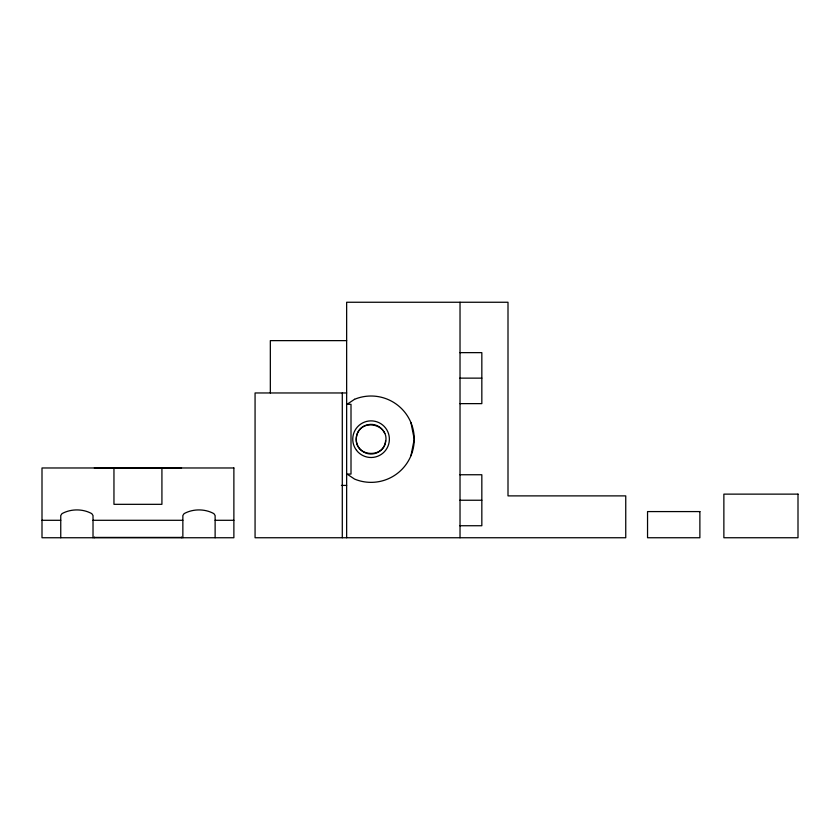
<?xml version="1.0" encoding="UTF-8"?>
<svg xmlns="http://www.w3.org/2000/svg" width="840" height="840" viewBox="0 0 840 840"><rect width="100%" height="100%" fill="white"/><g stroke="black" fill="none" stroke-linecap="round" stroke-linejoin="round"><path stroke-width="1.26" d="M410.959 455.711L414.246 439.183L410.959 422.667M385.592 440.717C384.752 458.378 355.562 457.37 356.244 439.183C356.916 416.052 392.994 423.234 384.772 444.864A14.826 14.826 0 0 1 362.04 450.954A14.826 14.826 0 0 1 362.04 427.423A14.826 14.826 0 0 1 384.772 433.514M346.647 340.631L270.333 340.631L270.333 392.963M459.869 352.643L481.834 352.643L481.834 403.631L459.869 403.631M459.869 378.137L481.834 378.137M346.647 392.963L255.066 392.963L255.066 537.747L625.748 537.747L625.748 495.884L508.001 495.884L508.001 302.253L346.647 302.253L346.647 537.747M459.869 474.747L481.834 474.747L481.834 525.735L459.869 525.735M341.418 485.415L346.647 485.415M459.869 500.241L481.834 500.241M42 520.296L60.753 520.296M93.02 520.296L182.858 520.296M215.124 520.296L233.877 520.296M94.332 537.432L181.545 537.432M460.026 302.253L460.026 537.747M342.29 392.963L342.29 537.747M215.124 537.747L215.124 515.519L213.896 513.649C204.918 508.673 193.074 508.673 184.086 513.649L182.858 515.519L182.858 537.747M181.545 467.975L94.332 467.975M181.545 537.075L181.545 537.747M161.921 467.975L161.921 504.326L113.957 504.326L113.957 467.975M94.332 537.075L94.332 537.747M93.02 537.747L93.02 515.519L91.791 513.649C82.814 508.673 70.959 508.673 61.982 513.649L60.753 515.519L60.753 537.747M354.543 399.305L347.067 404.303L351.005 404.303L351.005 474.075L347.067 474.075L354.543 479.073A43.176 43.176 0 0 0 414.246 439.183A43.176 43.176 0 0 0 354.543 399.305M233.877 467.975L42 467.975L42 537.747L233.877 537.747L233.877 467.975M798 494.13L723.87 494.13L723.87 537.747L798 537.747L798 494.13M699.877 511.581L647.546 511.581L647.546 537.747L699.877 537.747L699.877 511.581M356.538 450.334A18.312 18.312 0 0 0 387.986 446.197A18.312 18.312 0 0 0 368.676 421.029A18.312 18.312 0 0 0 356.538 450.334"/></g></svg>
